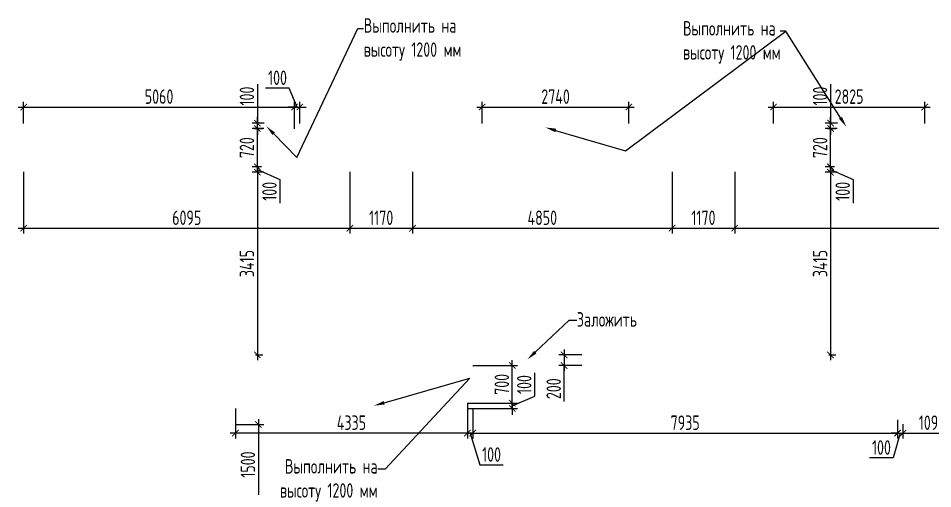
# Model space of a CAD drawing. Header units: millimetres. Extents: x -350007 to 536090, y -888 to 198380.
# Drawn here: x 346620 to 363700, y 72665 to 81457 of the extents above; entities that cross this region are included whole.
import ezdxf
from ezdxf import colors
from ezdxf.entities.mleader import LeaderData, LeaderLine
from ezdxf.math import Vec2, Vec3

# ---------------------------------------------------------------- set-up
doc = ezdxf.new("R2010")
doc.units = ezdxf.units.MM
doc.layers.add('АР_Размеры нов.', color=15, linetype='Continuous', lineweight=0)
doc.styles.add('ISOCPEUR', font='isocpeur.ttf', dxfattribs={"width": 0.7})
doc.styles.get("Standard").update_dxf_attribs({"font": 'arial.ttf'})
doc.dimstyles.new('R_100', dxfattribs={"dimtxt": 270, "dimasz": 120, "dimexe": 100, "dimexo": 0, "dimgap": 60, "dimtad": 1, "dimdec": 0, "dimrnd": 5, "dimzin": 0, "dimdsep": 46, "dimtxsty": 'ISOCPEUR', "dimblk": 'ARCHTICK', "dimcen": 0, "dimdle": 100, "dimclrd": 256, "dimclre": 256, "dimclrt": 256, "dimadec": 0, "dimazin": 0, "dimtfac": 2, "dimtdec": 0, "dimtofl": 0, "dimtmove": 1, "dimatfit": 3, "dimfxl": 1, "dimtvp": 3, "dimtolj": 1, "dimtzin": 0, "dimarcsym": 0})

# ---------------------------------------------------------------- blocks, each defined once
blk = doc.blocks.new('_ArchTick')
at = {"color": 0, "linetype": 'ByBlock', "const_width": 0.15}
blk.add_lwpolyline([(-0.5, -0.5), (0.5, 0.5)], dxfattribs=at)
blk = doc.blocks.new('*D3417')
at = {"layer": 'Defpoints', "color": 0, "transparency": 16777216}
for p in [(346720, 78590), (352813, 78590), (352813, 77534)]:
    blk.add_point(p, dxfattribs=at)
at = {"layer": 'АР_Размеры нов.', "lineweight": -2, "transparency": 16777216}
for p, q in [((346720, 78590), (346720, 77434)), ((352813, 78590), (352813, 77434)), ((346620, 77534), (352913, 77534))]:
    blk.add_line(p, q, dxfattribs=at)
at = {"layer": 'АР_Размеры нов.', "lineweight": -2, "transparency": 16777216, "xscale": 120, "yscale": 120, "zscale": 120, "rotation": 180}
blk.add_blockref('_ArchTick', (346720, 77534), dxfattribs=at)
at = {"layer": 'АР_Размеры нов.', "lineweight": -2, "transparency": 16777216, "xscale": 120, "yscale": 120, "zscale": 120}
blk.add_blockref('_ArchTick', (352813, 77534), dxfattribs=at)
at = {"layer": 'АР_Размеры нов.', "transparency": 16777216, "insert": (349766, 77729), "char_height": 270, "attachment_point": 5, "style": 'ISOCPEUR'}
blk.add_mtext('\\A1;6095', dxfattribs=at)
blk = doc.blocks.new('*D3418')
at = {"layer": 'Defpoints', "color": 0, "transparency": 16777216}
for p in [(352813, 78590), (353983, 78590), (353983, 77534)]:
    blk.add_point(p, dxfattribs=at)
at = {"layer": 'АР_Размеры нов.', "lineweight": -2, "transparency": 16777216}
for p, q in [((352813, 78590), (352813, 77434)), ((353983, 78590), (353983, 77434)), ((352713, 77534), (354083, 77534))]:
    blk.add_line(p, q, dxfattribs=at)
at = {"layer": 'АР_Размеры нов.', "lineweight": -2, "transparency": 16777216, "xscale": 120, "yscale": 120, "zscale": 120, "rotation": 180}
blk.add_blockref('_ArchTick', (352813, 77534), dxfattribs=at)
at = {"layer": 'АР_Размеры нов.', "lineweight": -2, "transparency": 16777216, "xscale": 120, "yscale": 120, "zscale": 120}
blk.add_blockref('_ArchTick', (353983, 77534), dxfattribs=at)
at = {"layer": 'АР_Размеры нов.', "transparency": 16777216, "insert": (353398, 77729), "char_height": 270, "attachment_point": 5, "style": 'ISOCPEUR'}
blk.add_mtext('\\A1;1170', dxfattribs=at)
blk = doc.blocks.new('*D3419')
at = {"layer": 'Defpoints', "color": 0, "transparency": 16777216}
for p in [(353983, 78590), (358832, 78590), (358832, 77534)]:
    blk.add_point(p, dxfattribs=at)
at = {"layer": 'АР_Размеры нов.', "lineweight": -2, "transparency": 16777216}
for p, q in [((353983, 78590), (353983, 77434)), ((358832, 78590), (358832, 77434)), ((353883, 77534), (358932, 77534))]:
    blk.add_line(p, q, dxfattribs=at)
at = {"layer": 'АР_Размеры нов.', "lineweight": -2, "transparency": 16777216, "xscale": 120, "yscale": 120, "zscale": 120, "rotation": 180}
blk.add_blockref('_ArchTick', (353983, 77534), dxfattribs=at)
at = {"layer": 'АР_Размеры нов.', "lineweight": -2, "transparency": 16777216, "xscale": 120, "yscale": 120, "zscale": 120}
blk.add_blockref('_ArchTick', (358832, 77534), dxfattribs=at)
at = {"layer": 'АР_Размеры нов.', "transparency": 16777216, "insert": (356407, 77729), "char_height": 270, "attachment_point": 5, "style": 'ISOCPEUR'}
blk.add_mtext('\\A1;4850', dxfattribs=at)
blk = doc.blocks.new('*D3420')
at = {"layer": 'Defpoints', "color": 0, "transparency": 16777216}
for p in [(358832, 78590), (360002, 78590), (360002, 77534)]:
    blk.add_point(p, dxfattribs=at)
at = {"layer": 'АР_Размеры нов.', "lineweight": -2, "transparency": 16777216}
for p, q in [((358832, 78590), (358832, 77434)), ((360002, 78590), (360002, 77434)), ((358732, 77534), (360102, 77534))]:
    blk.add_line(p, q, dxfattribs=at)
at = {"layer": 'АР_Размеры нов.', "lineweight": -2, "transparency": 16777216, "xscale": 120, "yscale": 120, "zscale": 120, "rotation": 180}
blk.add_blockref('_ArchTick', (358832, 77534), dxfattribs=at)
at = {"layer": 'АР_Размеры нов.', "lineweight": -2, "transparency": 16777216, "xscale": 120, "yscale": 120, "zscale": 120}
blk.add_blockref('_ArchTick', (360002, 77534), dxfattribs=at)
at = {"layer": 'АР_Размеры нов.', "transparency": 16777216, "insert": (359417, 77729), "char_height": 270, "attachment_point": 5, "style": 'ISOCPEUR'}
blk.add_mtext('\\A1;1170', dxfattribs=at)
blk = doc.blocks.new('*D3421')
at = {"layer": 'Defpoints', "color": 0, "transparency": 16777216}
for p in [(360002, 78590), (369923, 78590), (369923, 77534)]:
    blk.add_point(p, dxfattribs=at)
at = {"layer": 'АР_Размеры нов.', "lineweight": -2, "transparency": 16777216}
for p, q in [((360002, 78590), (360002, 77434)), ((369923, 78590), (369923, 77434)), ((359902, 77534), (370023, 77534))]:
    blk.add_line(p, q, dxfattribs=at)
at = {"layer": 'АР_Размеры нов.', "lineweight": -2, "transparency": 16777216, "xscale": 120, "yscale": 120, "zscale": 120, "rotation": 180}
blk.add_blockref('_ArchTick', (360002, 77534), dxfattribs=at)
at = {"layer": 'АР_Размеры нов.', "lineweight": -2, "transparency": 16777216, "xscale": 120, "yscale": 120, "zscale": 120}
blk.add_blockref('_ArchTick', (369923, 77534), dxfattribs=at)
at = {"layer": 'АР_Размеры нов.', "transparency": 16777216, "insert": (364962, 77729), "char_height": 270, "attachment_point": 5, "style": 'ISOCPEUR'}
blk.add_mtext('\\A1;9920', dxfattribs=at)
blk = doc.blocks.new('*D3426')
at = {"layer": 'Defpoints', "color": 0, "transparency": 16777216}
for p in [(355010, 74264), (355010, 74164), (355847, 74164)]:
    blk.add_point(p, dxfattribs=at)
at = {"layer": 'АР_Размеры нов.', "lineweight": -2, "transparency": 16777216}
for p, q in [((356265, 74392), (356265, 74833)), ((355847, 74214), (356265, 74392)), ((355847, 74264), (355847, 74384)), ((355010, 74264), (355947, 74264)), ((355010, 74164), (355947, 74164)), ((355847, 74264), (355847, 74164)), ((355847, 74164), (355847, 74044))]:
    blk.add_line(p, q, dxfattribs=at)
at = {"layer": 'АР_Размеры нов.', "lineweight": -2, "transparency": 16777216, "xscale": 120, "yscale": 120, "zscale": 120}
for p, rotation in [((355847, 74264), 270), ((355847, 74164), 90)]:
    blk.add_blockref('_ArchTick', p, dxfattribs=dict(at, rotation=rotation))
at = {"layer": 'АР_Размеры нов.', "transparency": 16777216, "insert": (356070, 74612), "char_height": 270, "attachment_point": 5, "rotation": 90, "style": 'ISOCPEUR'}
blk.add_mtext('\\A1;100', dxfattribs=at)
blk = doc.blocks.new('*D3427')
at = {"layer": 'Defpoints', "color": 0, "transparency": 16777216}
for p in [(355110, 74966), (355847, 74966), (355010, 74264)]:
    blk.add_point(p, dxfattribs=at)
at = {"layer": 'АР_Размеры нов.', "lineweight": -2, "transparency": 16777216}
for p, q in [((355847, 74164), (355847, 75066)), ((355110, 74966), (355947, 74966)), ((355010, 74264), (355947, 74264))]:
    blk.add_line(p, q, dxfattribs=at)
at = {"layer": 'АР_Размеры нов.', "lineweight": -2, "transparency": 16777216, "xscale": 120, "yscale": 120, "zscale": 120}
for p, rotation in [((355847, 74966), 90), ((355847, 74264), 270)]:
    blk.add_blockref('_ArchTick', p, dxfattribs=dict(at, rotation=rotation))
at = {"layer": 'АР_Размеры нов.', "transparency": 16777216, "insert": (355652, 74615), "char_height": 270, "attachment_point": 5, "rotation": 90, "style": 'ISOCPEUR'}
blk.add_mtext('\\A1;700', dxfattribs=at)
blk = doc.blocks.new('*D3429')
at = {"layer": 'Defpoints', "color": 0, "transparency": 16777216}
for p in [(351779, 79798), (346720, 79488), (351779, 79388)]:
    blk.add_point(p, dxfattribs=at)
at = {"layer": 'АР_Размеры нов.', "lineweight": -2, "transparency": 16777216}
for p, q in [((346620, 79798), (351879, 79798)), ((346720, 79488), (346720, 79898)), ((351779, 79388), (351779, 79898))]:
    blk.add_line(p, q, dxfattribs=at)
at = {"layer": 'АР_Размеры нов.', "lineweight": -2, "transparency": 16777216, "xscale": 120, "yscale": 120, "zscale": 120, "rotation": 180}
blk.add_blockref('_ArchTick', (346720, 79798), dxfattribs=at)
at = {"layer": 'АР_Размеры нов.', "lineweight": -2, "transparency": 16777216, "xscale": 120, "yscale": 120, "zscale": 120}
blk.add_blockref('_ArchTick', (351779, 79798), dxfattribs=at)
at = {"layer": 'АР_Размеры нов.', "transparency": 16777216, "insert": (349249, 79993), "char_height": 270, "attachment_point": 5, "style": 'ISOCPEUR'}
blk.add_mtext('\\A1;5060', dxfattribs=at)
blk = doc.blocks.new('*D3430')
at = {"layer": 'Defpoints', "color": 0, "transparency": 16777216}
for p in [(351879, 79798), (351879, 79488), (351779, 79388)]:
    blk.add_point(p, dxfattribs=at)
at = {"layer": 'АР_Размеры нов.', "lineweight": -2, "transparency": 16777216}
for p, q in [((351681, 80150), (351240, 80150)), ((351829, 79798), (351681, 80150)), ((351779, 79798), (351659, 79798)), ((351779, 79388), (351779, 79898)), ((351779, 79798), (351879, 79798)), ((351879, 79488), (351879, 79898)), ((351879, 79798), (351999, 79798))]:
    blk.add_line(p, q, dxfattribs=at)
at = {"layer": 'АР_Размеры нов.', "lineweight": -2, "transparency": 16777216, "xscale": 120, "yscale": 120, "zscale": 120}
blk.add_blockref('_ArchTick', (351779, 79798), dxfattribs=at)
at = {"layer": 'АР_Размеры нов.', "lineweight": -2, "transparency": 16777216, "xscale": 120, "yscale": 120, "zscale": 120, "rotation": 180}
blk.add_blockref('_ArchTick', (351879, 79798), dxfattribs=at)
at = {"layer": 'АР_Размеры нов.', "transparency": 16777216, "insert": (351461, 80345), "char_height": 270, "attachment_point": 5, "style": 'ISOCPEUR'}
blk.add_mtext('\\A1;100', dxfattribs=at)
blk = doc.blocks.new('*D3431')
at = {"layer": 'Defpoints', "color": 0, "transparency": 16777216}
for p in [(355010, 74264), (355110, 74164), (355110, 73704)]:
    blk.add_point(p, dxfattribs=at)
at = {"layer": 'АР_Размеры нов.', "lineweight": -2, "transparency": 16777216}
for p, q in [((355010, 74264), (355010, 73604)), ((355110, 74164), (355110, 73604)), ((355010, 73704), (354890, 73704)), ((355010, 73704), (355110, 73704)), ((355060, 73704), (355238, 73109)), ((355110, 73704), (355230, 73704)), ((355238, 73109), (355679, 73109))]:
    blk.add_line(p, q, dxfattribs=at)
at = {"layer": 'АР_Размеры нов.', "lineweight": -2, "transparency": 16777216, "xscale": 120, "yscale": 120, "zscale": 120}
blk.add_blockref('_ArchTick', (355010, 73704), dxfattribs=at)
at = {"layer": 'АР_Размеры нов.', "lineweight": -2, "transparency": 16777216, "xscale": 120, "yscale": 120, "zscale": 120, "rotation": 180}
blk.add_blockref('_ArchTick', (355110, 73704), dxfattribs=at)
at = {"layer": 'АР_Размеры нов.', "transparency": 16777216, "insert": (355459, 73304), "char_height": 270, "attachment_point": 5, "style": 'ISOCPEUR'}
blk.add_mtext('\\A1;100', dxfattribs=at)
blk = doc.blocks.new('*D3432')
at = {"layer": 'Defpoints', "color": 0, "transparency": 16777216}
for p in [(355110, 74164), (363043, 73950), (363043, 73704)]:
    blk.add_point(p, dxfattribs=at)
at = {"layer": 'АР_Размеры нов.', "lineweight": -2, "transparency": 16777216}
for p, q in [((355110, 74164), (355110, 73604)), ((363043, 73950), (363043, 73604)), ((355010, 73704), (363143, 73704))]:
    blk.add_line(p, q, dxfattribs=at)
at = {"layer": 'АР_Размеры нов.', "lineweight": -2, "transparency": 16777216, "xscale": 120, "yscale": 120, "zscale": 120, "rotation": 180}
blk.add_blockref('_ArchTick', (355110, 73704), dxfattribs=at)
at = {"layer": 'АР_Размеры нов.', "lineweight": -2, "transparency": 16777216, "xscale": 120, "yscale": 120, "zscale": 120}
blk.add_blockref('_ArchTick', (363043, 73704), dxfattribs=at)
at = {"layer": 'АР_Размеры нов.', "transparency": 16777216, "insert": (359076, 73899), "char_height": 270, "attachment_point": 5, "style": 'ISOCPEUR'}
blk.add_mtext('\\A1;7935', dxfattribs=at)
blk = doc.blocks.new('*D3433')
at = {"layer": 'Defpoints', "color": 0, "transparency": 16777216}
for p in [(364237, 74055), (363143, 73873), (364237, 73704)]:
    blk.add_point(p, dxfattribs=at)
at = {"layer": 'АР_Размеры нов.', "lineweight": -2, "transparency": 16777216}
for p, q in [((364237, 74055), (364237, 73604)), ((363143, 73873), (363143, 73604)), ((363043, 73704), (364337, 73704))]:
    blk.add_line(p, q, dxfattribs=at)
at = {"layer": 'АР_Размеры нов.', "lineweight": -2, "transparency": 16777216, "xscale": 120, "yscale": 120, "zscale": 120, "rotation": 180}
blk.add_blockref('_ArchTick', (363143, 73704), dxfattribs=at)
at = {"layer": 'АР_Размеры нов.', "lineweight": -2, "transparency": 16777216, "xscale": 120, "yscale": 120, "zscale": 120}
blk.add_blockref('_ArchTick', (364237, 73704), dxfattribs=at)
at = {"layer": 'АР_Размеры нов.', "transparency": 16777216, "insert": (363690, 73899), "char_height": 270, "attachment_point": 5, "style": 'ISOCPEUR'}
blk.add_mtext('\\A1;1095', dxfattribs=at)
blk = doc.blocks.new('*D3450')
at = {"layer": 'Defpoints', "color": 0, "transparency": 16777216}
for p in [(351209, 78580), (351050, 75166), (351085, 75166)]:
    blk.add_point(p, dxfattribs=at)
at = {"layer": 'АР_Размеры нов.', "lineweight": -2, "transparency": 16777216}
for p, q in [((351209, 78580), (350985, 78580)), ((351085, 78680), (351085, 75066)), ((351050, 75166), (351185, 75166))]:
    blk.add_line(p, q, dxfattribs=at)
at = {"layer": 'АР_Размеры нов.', "lineweight": -2, "transparency": 16777216, "xscale": 120, "yscale": 120, "zscale": 120}
for p, rotation in [((351085, 78580), 90), ((351085, 75166), 270)]:
    blk.add_blockref('_ArchTick', p, dxfattribs=dict(at, rotation=rotation))
at = {"layer": 'АР_Размеры нов.', "transparency": 16777216, "insert": (350890, 76873), "char_height": 270, "attachment_point": 5, "rotation": 90, "style": 'ISOCPEUR'}
blk.add_mtext('\\A1;3415', dxfattribs=at)
blk = doc.blocks.new('*D3451')
at = {"layer": 'Defpoints', "color": 0, "transparency": 16777216}
for p in [(361916, 78580), (361757, 75166), (361791, 75166)]:
    blk.add_point(p, dxfattribs=at)
at = {"layer": 'АР_Размеры нов.', "lineweight": -2, "transparency": 16777216}
for p, q in [((361916, 78580), (361691, 78580)), ((361791, 78680), (361791, 75066)), ((361757, 75166), (361891, 75166))]:
    blk.add_line(p, q, dxfattribs=at)
at = {"layer": 'АР_Размеры нов.', "lineweight": -2, "transparency": 16777216, "xscale": 120, "yscale": 120, "zscale": 120}
for p, rotation in [((361791, 78580), 90), ((361791, 75166), 270)]:
    blk.add_blockref('_ArchTick', p, dxfattribs=dict(at, rotation=rotation))
at = {"layer": 'АР_Размеры нов.', "transparency": 16777216, "insert": (361596, 76873), "char_height": 270, "attachment_point": 5, "rotation": 90, "style": 'ISOCPEUR'}
blk.add_mtext('\\A1;3415', dxfattribs=at)
blk = doc.blocks.new('*D3491')
at = {"layer": 'Defpoints', "color": 0, "transparency": 16777216}
for p in [(358025, 79798), (355285, 79488), (358025, 79488)]:
    blk.add_point(p, dxfattribs=at)
at = {"layer": 'АР_Размеры нов.', "lineweight": -2, "transparency": 16777216}
for p, q in [((355185, 79798), (358125, 79798)), ((355285, 79488), (355285, 79898)), ((358025, 79488), (358025, 79898))]:
    blk.add_line(p, q, dxfattribs=at)
at = {"layer": 'АР_Размеры нов.', "lineweight": -2, "transparency": 16777216, "xscale": 120, "yscale": 120, "zscale": 120, "rotation": 180}
blk.add_blockref('_ArchTick', (355285, 79798), dxfattribs=at)
at = {"layer": 'АР_Размеры нов.', "lineweight": -2, "transparency": 16777216, "xscale": 120, "yscale": 120, "zscale": 120}
blk.add_blockref('_ArchTick', (358025, 79798), dxfattribs=at)
at = {"layer": 'АР_Размеры нов.', "transparency": 16777216, "insert": (356655, 79993), "char_height": 270, "attachment_point": 5, "style": 'ISOCPEUR'}
blk.add_mtext('\\A1;2740', dxfattribs=at)
blk = doc.blocks.new('*D3493')
at = {"layer": 'Defpoints', "color": 0, "transparency": 16777216}
for p in [(363550, 79798), (360726, 79488), (363550, 79488)]:
    blk.add_point(p, dxfattribs=at)
at = {"layer": 'АР_Размеры нов.', "lineweight": -2, "transparency": 16777216}
for p, q in [((360626, 79798), (363650, 79798)), ((360726, 79488), (360726, 79898)), ((363550, 79488), (363550, 79898))]:
    blk.add_line(p, q, dxfattribs=at)
at = {"layer": 'АР_Размеры нов.', "lineweight": -2, "transparency": 16777216, "xscale": 120, "yscale": 120, "zscale": 120, "rotation": 180}
blk.add_blockref('_ArchTick', (360726, 79798), dxfattribs=at)
at = {"layer": 'АР_Размеры нов.', "lineweight": -2, "transparency": 16777216, "xscale": 120, "yscale": 120, "zscale": 120}
blk.add_blockref('_ArchTick', (363550, 79798), dxfattribs=at)
at = {"layer": 'АР_Размеры нов.', "transparency": 16777216, "insert": (362138, 79993), "char_height": 270, "attachment_point": 5, "style": 'ISOCPEUR'}
blk.add_mtext('\\A1;2825', dxfattribs=at)
blk = doc.blocks.new('*D3953')
at = {"layer": 'Defpoints', "color": 0, "transparency": 16777216}
for p in [(350675, 74164), (355010, 74264), (350675, 73704)]:
    blk.add_point(p, dxfattribs=at)
at = {"layer": 'АР_Размеры нов.', "lineweight": -2, "transparency": 16777216}
for p, q in [((350675, 74164), (350675, 73604)), ((355010, 74264), (355010, 73604)), ((355110, 73704), (350575, 73704))]:
    blk.add_line(p, q, dxfattribs=at)
at = {"layer": 'АР_Размеры нов.', "lineweight": -2, "transparency": 16777216, "xscale": 120, "yscale": 120, "zscale": 120, "rotation": 180}
blk.add_blockref('_ArchTick', (350675, 73704), dxfattribs=at)
at = {"layer": 'АР_Размеры нов.', "lineweight": -2, "transparency": 16777216, "xscale": 120, "yscale": 120, "zscale": 120}
blk.add_blockref('_ArchTick', (355010, 73704), dxfattribs=at)
at = {"layer": 'АР_Размеры нов.', "transparency": 16777216, "insert": (352842, 73899), "char_height": 270, "attachment_point": 5, "style": 'ISOCPEUR'}
blk.add_mtext('\\A1;4335', dxfattribs=at)
blk = doc.blocks.new('*D4095')
at = {"layer": 'Defpoints', "color": 0, "transparency": 16777216}
for p in [(363043, 73764), (363143, 73764), (363143, 73704)]:
    blk.add_point(p, dxfattribs=at)
at = {"layer": 'АР_Размеры нов.', "lineweight": -2, "transparency": 16777216}
for p, q in [((363043, 73704), (362923, 73704)), ((363093, 73704), (362962, 73240)), ((363043, 73764), (363043, 73604)), ((363043, 73704), (363143, 73704)), ((363143, 73764), (363143, 73604)), ((363143, 73704), (363263, 73704)), ((362962, 73240), (362521, 73240))]:
    blk.add_line(p, q, dxfattribs=at)
at = {"layer": 'АР_Размеры нов.', "lineweight": -2, "transparency": 16777216, "xscale": 120, "yscale": 120, "zscale": 120}
blk.add_blockref('_ArchTick', (363043, 73704), dxfattribs=at)
at = {"layer": 'АР_Размеры нов.', "lineweight": -2, "transparency": 16777216, "xscale": 120, "yscale": 120, "zscale": 120, "rotation": 180}
blk.add_blockref('_ArchTick', (363143, 73704), dxfattribs=at)
at = {"layer": 'АР_Размеры нов.', "transparency": 16777216, "insert": (362742, 73435), "char_height": 270, "attachment_point": 5, "style": 'ISOCPEUR'}
blk.add_mtext('\\A1;100', dxfattribs=at)
blk = doc.blocks.new('*D4097')
at = {"layer": 'Defpoints', "color": 0, "transparency": 16777216}
for p in [(357144, 75166), (356815, 74966), (357144, 74966)]:
    blk.add_point(p, dxfattribs=at)
at = {"layer": 'АР_Размеры нов.', "lineweight": -2, "transparency": 16777216}
for p, q in [((357144, 75166), (356715, 75166)), ((356815, 75266), (356815, 74866)), ((357144, 74966), (356715, 74966)), ((356815, 74294), (356815, 74966))]:
    blk.add_line(p, q, dxfattribs=at)
at = {"layer": 'АР_Размеры нов.', "lineweight": -2, "transparency": 16777216, "xscale": 120, "yscale": 120, "zscale": 120}
for p, rotation in [((356815, 75166), 90), ((356815, 74966), 270)]:
    blk.add_blockref('_ArchTick', p, dxfattribs=dict(at, rotation=rotation))
at = {"layer": 'АР_Размеры нов.', "transparency": 16777216, "insert": (356620, 74534), "char_height": 270, "attachment_point": 5, "rotation": 90, "style": 'ISOCPEUR'}
blk.add_mtext('\\A1;200', dxfattribs=at)
blk = doc.blocks.new('*D4099')
at = {"layer": 'Defpoints', "color": 0, "transparency": 16777216}
for p in [(350675, 73866), (350675, 72366), (351104, 72366)]:
    blk.add_point(p, dxfattribs=at)
at = {"layer": 'АР_Размеры нов.', "lineweight": -2, "transparency": 16777216}
for p, q in [((351104, 73966), (351104, 72266)), ((350675, 73866), (351204, 73866)), ((350675, 72366), (351204, 72366))]:
    blk.add_line(p, q, dxfattribs=at)
at = {"layer": 'АР_Размеры нов.', "lineweight": -2, "transparency": 16777216, "xscale": 120, "yscale": 120, "zscale": 120}
for p, rotation in [((351104, 73866), 90), ((351104, 72366), 270)]:
    blk.add_blockref('_ArchTick', p, dxfattribs=dict(at, rotation=rotation))
at = {"layer": 'АР_Размеры нов.', "transparency": 16777216, "insert": (350909, 73116), "char_height": 270, "attachment_point": 5, "rotation": 90, "style": 'ISOCPEUR'}
blk.add_mtext('\\A1;1500', dxfattribs=at)
blk = doc.blocks.new('*D4347')
at = {"layer": 'Defpoints', "color": 0, "transparency": 16777216}
for p in [(361791, 79398), (361913, 79398), (361868, 78680)]:
    blk.add_point(p, dxfattribs=at)
at = {"layer": 'АР_Размеры нов.', "lineweight": -2, "transparency": 16777216}
for p, q in [((361791, 78580), (361791, 79498)), ((361913, 79398), (361691, 79398)), ((361868, 78680), (361691, 78680))]:
    blk.add_line(p, q, dxfattribs=at)
at = {"layer": 'АР_Размеры нов.', "lineweight": -2, "transparency": 16777216, "xscale": 120, "yscale": 120, "zscale": 120}
for p, rotation in [((361791, 79398), 90), ((361791, 78680), 270)]:
    blk.add_blockref('_ArchTick', p, dxfattribs=dict(at, rotation=rotation))
at = {"layer": 'АР_Размеры нов.', "transparency": 16777216, "insert": (361596, 79039), "char_height": 270, "attachment_point": 5, "rotation": 90, "style": 'ISOCPEUR'}
blk.add_mtext('\\A1;720', dxfattribs=at)
blk = doc.blocks.new('*D4348')
at = {"layer": 'Defpoints', "color": 0, "transparency": 16777216}
for p in [(361791, 79498), (361920, 79498), (361734, 79398)]:
    blk.add_point(p, dxfattribs=at)
at = {"layer": 'АР_Размеры нов.', "lineweight": -2, "transparency": 16777216}
for p, q in [((361791, 80224), (361791, 79498)), ((361791, 79498), (361791, 79618)), ((361920, 79498), (361691, 79498)), ((361791, 79398), (361791, 79498)), ((361734, 79398), (361891, 79398)), ((361791, 79398), (361791, 79278))]:
    blk.add_line(p, q, dxfattribs=at)
at = {"layer": 'АР_Размеры нов.', "lineweight": -2, "transparency": 16777216, "xscale": 120, "yscale": 120, "zscale": 120}
for p, rotation in [((361791, 79498), 270), ((361791, 79398), 90)]:
    blk.add_blockref('_ArchTick', p, dxfattribs=dict(at, rotation=rotation))
at = {"layer": 'АР_Размеры нов.', "transparency": 16777216, "insert": (361596, 80003), "char_height": 270, "attachment_point": 5, "rotation": 90, "style": 'ISOCPEUR'}
blk.add_mtext('\\A1;100', dxfattribs=at)
blk = doc.blocks.new('*D4349')
at = {"layer": 'Defpoints', "color": 0, "transparency": 16777216}
for p in [(361791, 78580), (361868, 78680), (361904, 78580)]:
    blk.add_point(p, dxfattribs=at)
at = {"layer": 'АР_Размеры нов.', "lineweight": -2, "transparency": 16777216}
for p, q in [((361791, 78680), (361791, 78800)), ((361868, 78680), (361691, 78680)), ((361904, 78580), (361691, 78580)), ((361791, 78680), (361791, 78580)), ((361791, 78630), (362213, 78443)), ((361791, 78580), (361791, 78460)), ((362213, 78443), (362213, 78002))]:
    blk.add_line(p, q, dxfattribs=at)
at = {"layer": 'АР_Размеры нов.', "lineweight": -2, "transparency": 16777216, "xscale": 120, "yscale": 120, "zscale": 120}
for p, rotation in [((361791, 78680), 270), ((361791, 78580), 90)]:
    blk.add_blockref('_ArchTick', p, dxfattribs=dict(at, rotation=rotation))
at = {"layer": 'АР_Размеры нов.', "transparency": 16777216, "insert": (362018, 78223), "char_height": 270, "attachment_point": 5, "rotation": 90, "style": 'ISOCPEUR'}
blk.add_mtext('\\A1;100', dxfattribs=at)
blk = doc.blocks.new('*D4350')
at = {"layer": 'Defpoints', "color": 0, "transparency": 16777216}
for p in [(351085, 79398), (351206, 79398), (351161, 78680)]:
    blk.add_point(p, dxfattribs=at)
at = {"layer": 'АР_Размеры нов.', "lineweight": -2, "transparency": 16777216}
for p, q in [((351085, 78580), (351085, 79498)), ((351206, 79398), (350985, 79398)), ((351161, 78680), (350985, 78680))]:
    blk.add_line(p, q, dxfattribs=at)
at = {"layer": 'АР_Размеры нов.', "lineweight": -2, "transparency": 16777216, "xscale": 120, "yscale": 120, "zscale": 120}
for p, rotation in [((351085, 79398), 90), ((351085, 78680), 270)]:
    blk.add_blockref('_ArchTick', p, dxfattribs=dict(at, rotation=rotation))
at = {"layer": 'АР_Размеры нов.', "transparency": 16777216, "insert": (350890, 79039), "char_height": 270, "attachment_point": 5, "rotation": 90, "style": 'ISOCPEUR'}
blk.add_mtext('\\A1;720', dxfattribs=at)
blk = doc.blocks.new('*D4351')
at = {"layer": 'Defpoints', "color": 0, "transparency": 16777216}
for p in [(351085, 79498), (351214, 79498), (351028, 79398)]:
    blk.add_point(p, dxfattribs=at)
at = {"layer": 'АР_Размеры нов.', "lineweight": -2, "transparency": 16777216}
for p, q in [((351085, 80224), (351085, 79498)), ((351085, 79498), (351085, 79618)), ((351214, 79498), (350985, 79498)), ((351085, 79398), (351085, 79498)), ((351028, 79398), (351185, 79398)), ((351085, 79398), (351085, 79278))]:
    blk.add_line(p, q, dxfattribs=at)
at = {"layer": 'АР_Размеры нов.', "lineweight": -2, "transparency": 16777216, "xscale": 120, "yscale": 120, "zscale": 120}
for p, rotation in [((351085, 79498), 270), ((351085, 79398), 90)]:
    blk.add_blockref('_ArchTick', p, dxfattribs=dict(at, rotation=rotation))
at = {"layer": 'АР_Размеры нов.', "transparency": 16777216, "insert": (350890, 80003), "char_height": 270, "attachment_point": 5, "rotation": 90, "style": 'ISOCPEUR'}
blk.add_mtext('\\A1;100', dxfattribs=at)
blk = doc.blocks.new('*D4352')
at = {"layer": 'Defpoints', "color": 0, "transparency": 16777216}
for p in [(351085, 78580), (351161, 78680), (351197, 78580)]:
    blk.add_point(p, dxfattribs=at)
at = {"layer": 'АР_Размеры нов.', "lineweight": -2, "transparency": 16777216}
for p, q in [((351085, 78680), (351085, 78800)), ((351161, 78680), (350985, 78680)), ((351197, 78580), (350985, 78580)), ((351085, 78680), (351085, 78580)), ((351085, 78630), (351507, 78443)), ((351085, 78580), (351085, 78460)), ((351507, 78443), (351507, 78002))]:
    blk.add_line(p, q, dxfattribs=at)
at = {"layer": 'АР_Размеры нов.', "lineweight": -2, "transparency": 16777216, "xscale": 120, "yscale": 120, "zscale": 120}
for p, rotation in [((351085, 78680), 270), ((351085, 78580), 90)]:
    blk.add_blockref('_ArchTick', p, dxfattribs=dict(at, rotation=rotation))
at = {"layer": 'АР_Размеры нов.', "transparency": 16777216, "insert": (351312, 78223), "char_height": 270, "attachment_point": 5, "rotation": 90, "style": 'ISOCPEUR'}
blk.add_mtext('\\A1;100', dxfattribs=at)

msp = doc.modelspace()

# ---------------------------------------------------------------- dimensions: what is measured, and where the dimension line sits
at = {"layer": 'АР_Размеры нов.'}
for base, p1, p2, picture, middle in [((351879.2, 79798.5), (351779.2, 79388.5), (351879.2, 79488.5), '*D3430', (351621.2, 80149.6)), ((363143.1, 73704.4), (363043.1, 73764), (363143.1, 73764), '*D4095', (362902.5, 73239.8))]:
    dim = msp.add_linear_dim(base=base, p1=p1, p2=p2, dimstyle='R_100', override={"dimpost": '\\X'}, dxfattribs=at)
    dim.commit()
    dim.dimension.update_dxf_attribs({"geometry": picture, "text_midpoint": middle, "dimtype": 160})
for base, p1, p2, picture, middle in [((351085, 79498.5), (351027.9, 79398.5), (351213.6, 79498.5), '*D4351', (351101.2, 80002.9)), ((361791.4, 79498.5), (361734.4, 79398.5), (361920.1, 79498.5), '*D4348', (361807.7, 80002.9)), ((351085, 78580.3), (351161.1, 78680.3), (351197.1, 78580.3), '*D4352', (351506.9, 78383.4)), ((361791.4, 78580.3), (361867.6, 78680.3), (361903.6, 78580.3), '*D4349', (362213.4, 78383.4)), ((356815.4, 74965.7), (357144, 75165.7), (357144, 74965.7), '*D4097', (356868.6, 74533.5)), ((355846.9, 74164.5), (355009.6, 74264.5), (355009.6, 74164.5), '*D3426', (356265.4, 74451.6))]:
    dim = msp.add_linear_dim(base=base, p1=p1, p2=p2, angle=90, dimstyle='R_100', override={"dimpost": '\\X'}, dxfattribs=at)
    dim.commit()
    dim.dimension.update_dxf_attribs({"geometry": picture, "text_midpoint": middle, "dimtype": 160})
for base, p1, p2, picture, middle in [((351779.2, 79798.5), (346719.6, 79488.5), (351779.2, 79388.5), '*D3429', (349249.4, 79993.5)), ((358024.6, 79798.5), (355284.6, 79488.5), (358024.6, 79488.5), '*D3491', (356654.6, 79993.5)), ((363549.6, 79798.5), (360725.9, 79488.5), (363549.6, 79488.5), '*D3493', (362137.8, 79993.5)), ((352812.5, 77533.6), (346719.6, 78590.3), (352812.5, 78590.3), '*D3417', (349766.1, 77728.6)), ((353982.5, 77533.6), (352812.5, 78590.3), (353982.5, 78590.3), '*D3418', (353397.5, 77728.6)), ((358832.1, 77533.6), (353982.5, 78590.3), (358832.1, 78590.3), '*D3419', (356407.3, 77728.6)), ((360002.1, 77533.6), (358832.1, 78590.3), (360002.1, 78590.3), '*D3420', (359417.1, 77728.6)), ((369922.5, 77533.6), (360002.1, 78590.3), (369922.5, 78590.3), '*D3421', (364962.3, 77728.6)), ((350674.6, 73704.4), (355009.6, 74264.5), (350674.6, 74164.5), '*D3953', (352842.1, 73899.4)), ((355109.6, 73704.4), (355009.6, 74264.5), (355109.6, 74164.5), '*D3431', (355298.1, 73304.4)), ((363043.0943, 73704.4423), (355109.6145, 74164.4734), (363043.0943, 73950.1595), '*D3432', (359076.3544, 73899.4423)), ((364237.1, 73704.4), (363143.1, 73872.5), (364237.1, 74055.4), '*D3433', (363690.1, 73899.4))]:
    dim = msp.add_linear_dim(base=base, p1=p1, p2=p2, dimstyle='R_100', override={"dimpost": '\\X'}, dxfattribs=at)
    dim.commit()
    dim.dimension.update_dxf_attribs({"geometry": picture, "text_midpoint": middle})
for base, p1, p2, picture, middle in [((351085, 79398.5), (351161.1, 78680.3), (351206.3, 79398.5), '*D4350', (350890, 79039.4)), ((361791.4, 79398.5), (361867.6, 78680.3), (361912.7, 79398.5), '*D4347', (361596.4, 79039.4)), ((351085, 75165.7), (351209.2, 78580.3), (351050.1, 75165.7), '*D3450', (350890, 76873)), ((361791.4, 75165.7), (361915.7, 78580.3), (361756.5, 75165.7), '*D3451', (361596.4, 76873)), ((355846.9, 74965.7), (355009.6, 74264.5), (355109.6, 74965.7), '*D3427', (355651.9, 74615.1)), ((351104.4, 72365.7), (350674.6, 73865.7), (350674.6, 72365.7), '*D4099', (350909.4, 73115.7))]:
    dim = msp.add_linear_dim(base=base, p1=p1, p2=p2, angle=90, dimstyle='R_100', override={"dimpost": '\\X'}, dxfattribs=at)
    dim.commit()
    dim.dimension.update_dxf_attribs({"geometry": picture, "text_midpoint": middle})

# ---------------------------------------------------------------- leaders
ml = msp.add_multileader_mtext('Standard', dxfattribs=at)
ml.set_content('{\\fISOCPEUR|b0|i0|c204|p34;\\H0.9x;\\W0.7;Выполнить на высоту \\fISOCPEUR|b0|i0|c0|p34;1200 \\fISOCPEUR|b0|i0|c204|p34;мм}', color=256)
ml.set_leader_properties()
ml.build(insert=Vec2(0, 0))
ml.multileader.update_dxf_attribs({"arrow_head_size": 200})
ctx = ml.context
ctx.base_point, ctx.char_height, ctx.arrow_head_size, ctx.plane_origin = Vec3(353070.4, 81266.3), 300, 200, Vec3(347668.2, 79438.1)
notes = []
notes.append((ctx, [(0, (1, 1, 0), (352961.6, 81266.3), (1, 0), 108.9, [(1, [(351252, 79439.8), (351825.4, 78857)], 0, [])])]))
ctx.mtext.insert, ctx.mtext.width, ctx.mtext.defined_height, ctx.mtext.flow_direction = Vec3(353072.4, 81456.8), 2104.827, 3647.1, 5
ml = msp.add_multileader_mtext('Standard', dxfattribs=at)
ml.set_content('{\\fISOCPEUR|b0|i0|c204|p34;\\H0.9x;\\W0.7;Выполнить на высоту \\fISOCPEUR|b0|i0|c0|p34;1200 \\fISOCPEUR|b0|i0|c204|p34;мм}', color=256)
ml.set_leader_properties()
ml.build(insert=Vec2(0, 0))
ml.multileader.update_dxf_attribs({"arrow_head_size": 200})
ctx = ml.context
ctx.base_point, ctx.char_height, ctx.arrow_head_size, ctx.plane_origin = Vec3(359033.5, 81214.3), 300, 200, Vec3(355577.1, 79438.1)
notes.append((ctx, [(1, (1, 1, 0), (360955.6, 81214.3), (-1, 0), 103.7, [(1, [(356463.4, 79417.2), (357964.1, 78982.6)], 0, []), (2, [(362084.9, 79428.2)], 0, [])])]))
ctx.mtext.insert, ctx.mtext.width, ctx.mtext.defined_height, ctx.mtext.flow_direction = Vec3(359035.5, 81404.8), 2104.827, 3647.1, 5
ml = msp.add_multileader_mtext('Standard', dxfattribs=at)
ml.set_content('{\\fISOCPEUR|b0|i0|c204|p34;\\H0.9x;\\W0.7;Заложить}', color=256)
ml.set_leader_properties()
ml.build(insert=Vec2(0, 0))
ml.multileader.update_dxf_attribs({"arrow_head_size": 200})
ctx = ml.context
ctx.base_point, ctx.char_height, ctx.arrow_head_size, ctx.plane_origin = Vec3(357050.4, 75813.7), 300, 200, Vec3(360757.2, 73508.6)
notes.append((ctx, [(0, (1, 1, 0), (356909.8, 75813.7), (1, 0), 140.6, [(1, [(356129.7, 75080.3)], 0, [])])]))
ctx.mtext.insert, ctx.mtext.width, ctx.mtext.defined_height, ctx.mtext.flow_direction = Vec3(357052.4, 75963.7), 2104.827, 3647.1, 5
ml = msp.add_multileader_mtext('Standard', dxfattribs=at)
ml.set_content('{\\fISOCPEUR|b0|i0|c204|p34;\\H0.9x;\\W0.7;Выполнить на высоту \\fISOCPEUR|b0|i0|c0|p34;1200 \\fISOCPEUR|b0|i0|c204|p34;мм}', color=256)
ml.set_leader_properties()
ml.build(insert=Vec2(0, 0))
ml.multileader.update_dxf_attribs({"arrow_head_size": 200})
ctx = ml.context
ctx.base_point, ctx.char_height, ctx.arrow_head_size, ctx.plane_origin = Vec3(351514.1, 73027.9), 300, 200, Vec3(355789.1, 70130.7)
ctx.text_align_type = 2
notes.append((ctx, [(1, (1, 1, 0), (353473.1, 73027.9), (-1, 0), 140.6, [(0, [(353261.5, 74216), (355051, 74732)], 0, [])])]))
ctx.mtext.insert, ctx.mtext.width, ctx.mtext.defined_height, ctx.mtext.alignment, ctx.mtext.flow_direction = Vec3(353330.5, 73218.4), 2104.827, 3647.1, 3, 5
for ctx, leaders in notes:
    for number, flags, end, landing, length, lines in leaders:
        leader = LeaderData()
        leader.index, (leader.has_last_leader_line, leader.has_dogleg_vector, leader.attachment_direction) = number, flags
        leader.last_leader_point, leader.dogleg_vector, leader.dogleg_length = Vec3(end), Vec3(landing), length
        for number, points, colour, breaks in lines:
            line = LeaderLine()
            line.index, line.vertices, line.color, line.breaks = number, Vec3.list(points), colors.encode_raw_color(colour), breaks
            leader.lines.append(line)
        ctx.leaders.append(leader)

doc.saveas('drawing.dxf')
